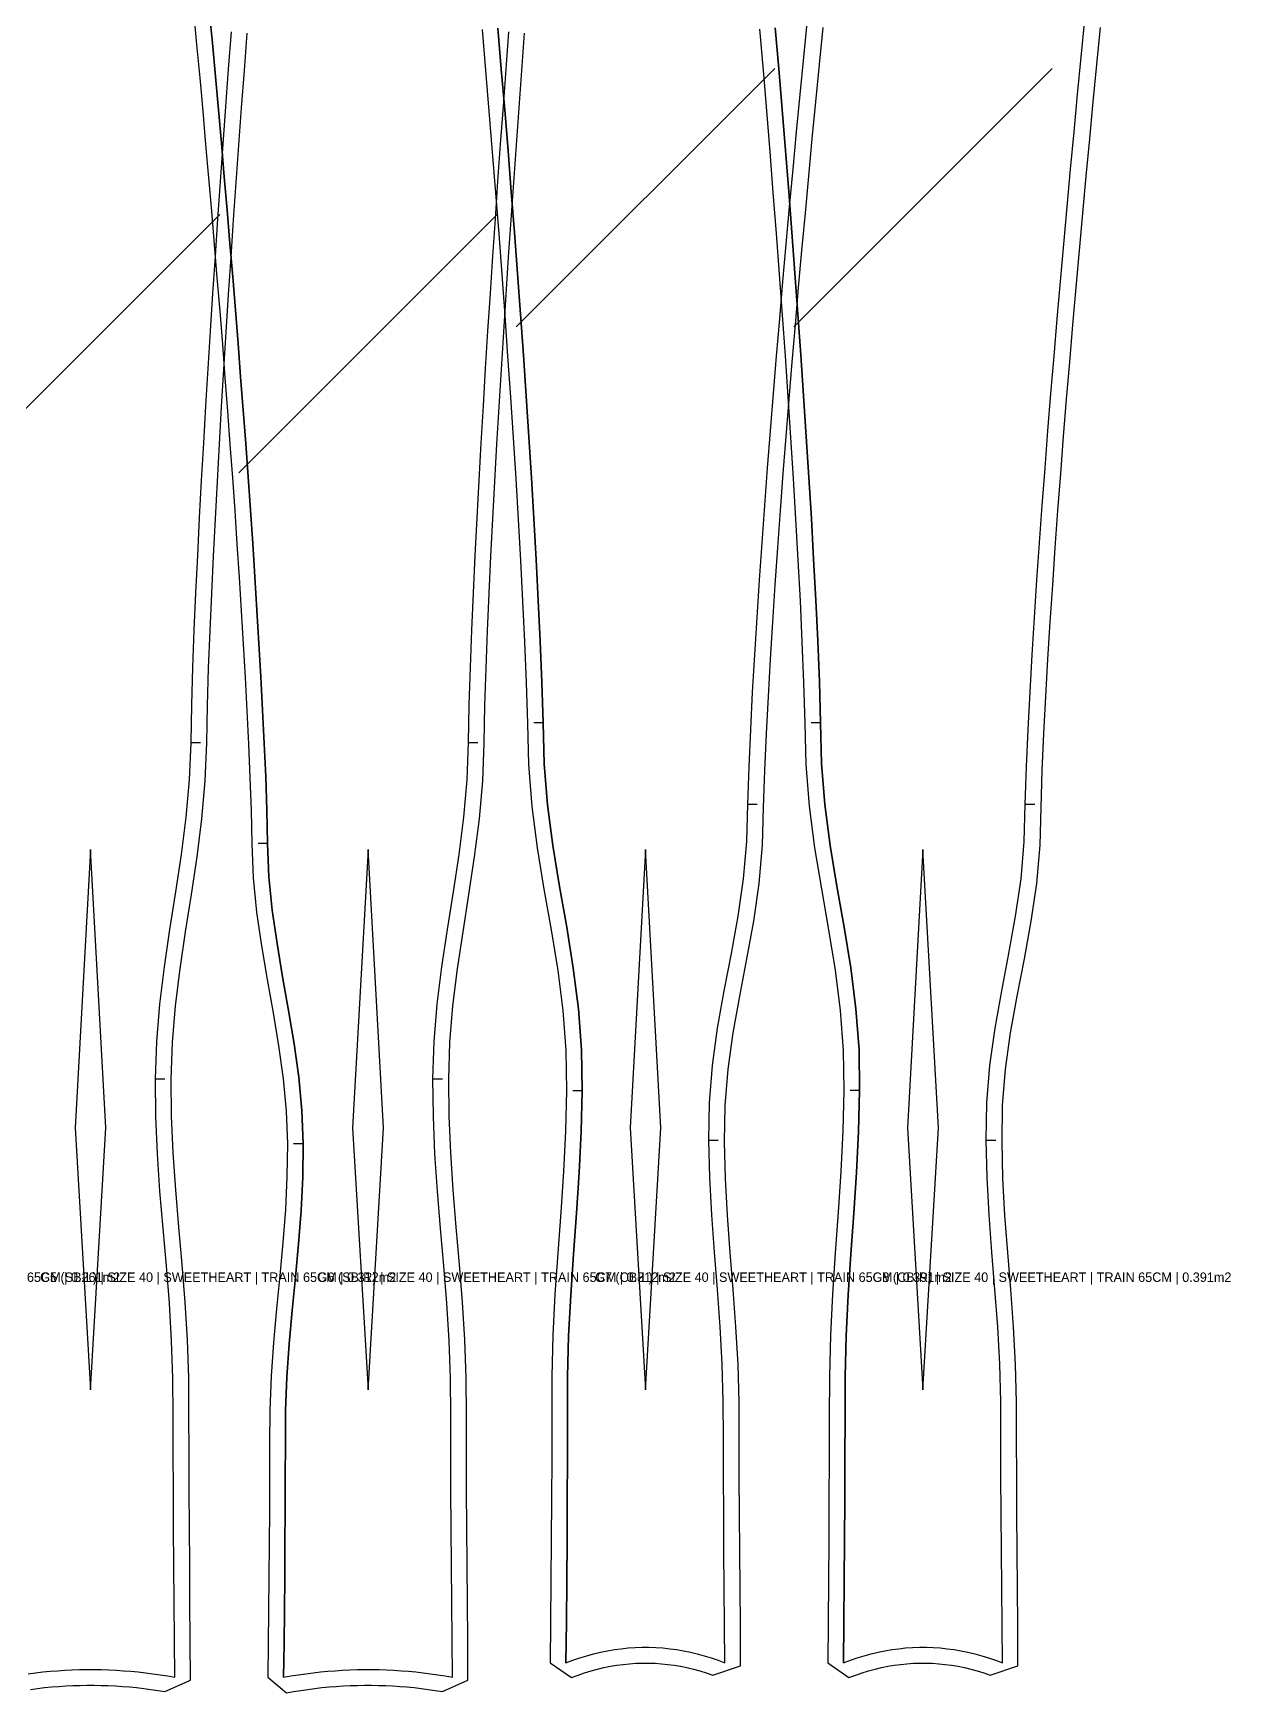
# Model space of a CAD drawing. Header units: millimetres. Extents: x -45 to 1539, y 40 to 2279.
# Drawn here: x 763 to 1522, y 209 to 1262 of the extents above; entities that cross this region are included whole.
import ezdxf

# ---------------------------------------------------------------- set-up
doc = ezdxf.new("R2010")
doc.units = ezdxf.units.MM
for name, color, linetype in [('1_BOUNDARY', 7, 'Continuous'), ('2_SEW', 3, 'Continuous'), ('3_SEAM_EDGE', 5, 'Continuous'), ('4_INTERNAL_DART', 6, 'Continuous'), ('6_TEXT', 2, 'Continuous'), ('7_GRAINLINE', 1, 'Continuous'), ('8_NOTCH', 4, 'Continuous')]:
    doc.layers.add(name, color=color, linetype=linetype)

msp = doc.modelspace()

# ---------------------------------------------------------------- linework, layer by layer
at = {"layer": '1_BOUNDARY'}
for points in [[(864.335, 1276.249), (866.29, 1255.101), (868.219, 1233.953), (870.121, 1212.806), (871.994, 1191.659), (873.839, 1170.513), (875.654, 1149.367), (877.439, 1128.221), (879.192, 1107.077), (880.911, 1085.933), (882.596, 1064.789), (884.245, 1043.646), (885.855, 1022.504), (887.425, 1001.363), (888.953, 980.223), (890.437, 959.085), (891.871, 937.949), (893.255, 916.814), (894.582, 895.682), (895.847, 874.553), (897.043, 853.427), (898.161, 832.307), (899.185, 811.196), (900.095, 790.101), (900.843, 769.061), (901.248, 747.857), (902.208, 726.3), (904.343, 704.659), (907.394, 683.156), (911.008, 661.821), (914.777, 640.673), (918.281, 619.708), (921.142, 598.911), (923.057, 578.245), (923.83, 557.612), (923.557, 536.877), (922.567, 516.026), (920.99, 495.091), (919.034, 474.043), (916.961, 452.867), (915.05, 431.566), (913.566, 410.157), (912.715, 388.687), (912.559, 367.339), (912.517, 346.164), (912.428, 325.025), (912.297, 303.883), (912.13, 282.739), (911.934, 261.59), (911.719, 240.437), (911.493, 219.28), (923.23, 209.325), (923.23, 209.325), (927.807, 210.133), (932.306, 210.855), (936.803, 211.506), (941.298, 212.083), (945.794, 212.588), (950.289, 213.021), (954.782, 213.382), (959.276, 213.67), (963.77, 213.887), (968.262, 214.031), (972.755, 214.103), (977.245, 214.103), (981.738, 214.031), (986.23, 213.887), (990.724, 213.67), (995.218, 213.382), (999.711, 213.021), (1004.206, 212.588), (1008.702, 212.083), (1013.197, 211.506), (1017.694, 210.855), (1022.193, 210.133), (1038.326, 217.275), (1038.282, 242.991), (1038.066, 266.71), (1037.87, 290.424), (1037.703, 314.135), (1037.572, 337.843), (1037.483, 361.55), (1037.441, 385.288), (1037.286, 409.181), (1036.437, 433.182), (1034.956, 457.129), (1033.048, 480.98), (1030.975, 504.719), (1029.017, 528.344), (1027.437, 551.868), (1026.444, 575.315), (1026.17, 598.661), (1026.947, 621.916), (1028.872, 645.199), (1031.742, 668.599), (1035.252, 692.147), (1039.022, 715.862), (1042.63, 739.744), (1045.672, 763.777), (1047.797, 787.932), (1048.753, 812.011), (1049.158, 835.774), (1049.907, 859.393), (1050.817, 883.06), (1051.842, 906.741), (1052.96, 930.43), (1054.157, 954.124), (1055.422, 977.821), (1056.75, 1001.521), (1058.133, 1025.224), (1059.568, 1048.928), (1061.052, 1072.633), (1062.581, 1096.339), (1064.151, 1120.047), (1065.761, 1143.755), (1067.41, 1167.465), (1069.095, 1191.175), (1070.815, 1214.886), (1072.568, 1238.596), (1074.353, 1262.308)], [(1047.402, 1264.486), (1049.589, 1238.578), (1051.732, 1212.67), (1053.832, 1186.762), (1055.883, 1160.856), (1057.887, 1134.951), (1059.838, 1109.047), (1061.734, 1083.143), (1063.572, 1057.241), (1065.346, 1031.343), (1067.053, 1005.445), (1068.685, 979.55), (1070.235, 953.659), (1071.691, 927.773), (1073.04, 901.893), (1074.26, 876.026), (1075.308, 850.187), (1076.088, 824.347), (1076.706, 798.17), (1078.838, 771.709), (1082.304, 745.374), (1086.613, 719.238), (1091.164, 693.324), (1095.34, 667.632), (1098.588, 642.137), (1100.484, 616.775), (1100.83, 591.343), (1100.217, 565.734), (1098.946, 540.022), (1097.225, 514.214), (1095.336, 488.291), (1093.591, 462.254), (1092.283, 436.118), (1091.635, 409.954), (1091.575, 383.918), (1091.512, 358.005), (1091.396, 332.098), (1091.235, 306.189), (1091.038, 280.276), (1090.815, 254.36), (1090.579, 228.437), (1104.088, 218.982), (1104.088, 218.982), (1108.331, 220.573), (1112.427, 221.969), (1116.513, 223.222), (1120.593, 224.333), (1124.663, 225.305), (1128.728, 226.135), (1132.786, 226.827), (1136.838, 227.379), (1140.888, 227.793), (1144.933, 228.069), (1148.978, 228.206), (1153.022, 228.206), (1157.067, 228.069), (1161.112, 227.793), (1165.162, 227.379), (1169.214, 226.827), (1173.272, 226.135), (1177.337, 225.305), (1181.407, 224.333), (1185.487, 223.222), (1189.573, 221.969), (1193.669, 220.573), (1211.247, 226.49), (1211.185, 252.046), (1210.962, 275.64), (1210.765, 299.23), (1210.604, 322.815), (1210.488, 346.397), (1210.425, 369.987), (1210.365, 393.712), (1209.716, 417.577), (1208.405, 441.411), (1206.659, 465.137), (1204.77, 488.738), (1203.051, 512.212), (1201.782, 535.581), (1201.17, 558.837), (1201.514, 581.899), (1203.402, 604.883), (1206.639, 628.017), (1210.808, 651.365), (1215.359, 674.956), (1219.674, 698.788), (1223.151, 722.841), (1225.292, 747.03), (1225.912, 770.91), (1226.69, 794.418), (1227.738, 817.928), (1228.957, 841.467), (1230.306, 865.02), (1231.762, 888.58), (1233.311, 912.146), (1234.943, 935.715), (1236.649, 959.288), (1238.423, 982.862), (1240.261, 1006.44), (1242.156, 1030.018), (1244.107, 1053.598), (1246.11, 1077.18), (1248.162, 1100.762), (1250.261, 1124.345), (1252.404, 1147.93), (1254.591, 1171.514), (1256.818, 1195.1), (1259.085, 1218.686), (1261.39, 1242.274), (1263.732, 1265.86)], [(1223.402, 1264.719), (1225.589, 1238.805), (1227.732, 1212.891), (1229.832, 1186.979), (1231.883, 1161.066), (1233.887, 1135.154), (1235.838, 1109.245), (1237.734, 1083.335), (1239.572, 1057.428), (1241.346, 1031.523), (1243.053, 1005.62), (1244.685, 979.719), (1246.235, 953.823), (1247.691, 927.93), (1249.04, 902.044), (1250.26, 876.172), (1251.308, 850.326), (1252.088, 824.481), (1252.706, 798.298), (1254.838, 771.833), (1258.304, 745.49), (1262.613, 719.349), (1267.164, 693.429), (1271.34, 667.731), (1274.588, 642.23), (1276.484, 616.862), (1276.83, 591.425), (1276.217, 565.809), (1274.946, 540.092), (1273.225, 514.278), (1271.336, 488.35), (1269.591, 462.305), (1268.283, 436.164), (1267.635, 409.995), (1267.575, 383.953), (1267.512, 358.034), (1267.396, 332.121), (1267.235, 306.207), (1267.038, 280.288), (1266.815, 254.366), (1266.579, 228.437), (1280.088, 218.982), (1280.088, 218.982), (1284.331, 220.573), (1288.427, 221.969), (1292.513, 223.222), (1296.593, 224.333), (1300.663, 225.305), (1304.728, 226.135), (1308.786, 226.827), (1312.838, 227.379), (1316.888, 227.793), (1320.933, 228.069), (1324.978, 228.206), (1329.022, 228.206), (1333.067, 228.069), (1337.112, 227.793), (1341.162, 227.379), (1345.214, 226.827), (1349.272, 226.135), (1353.337, 225.305), (1357.407, 224.333), (1361.487, 223.222), (1365.573, 221.969), (1369.669, 220.573), (1387.247, 226.49), (1387.185, 252.046), (1386.962, 275.64), (1386.765, 299.23), (1386.604, 322.815), (1386.488, 346.397), (1386.425, 369.987), (1386.365, 393.712), (1385.716, 417.577), (1384.405, 441.411), (1382.659, 465.137), (1380.77, 488.738), (1379.051, 512.212), (1377.782, 535.581), (1377.17, 558.837), (1377.514, 581.899), (1379.402, 604.883), (1382.639, 628.017), (1386.808, 651.365), (1391.359, 674.956), (1395.674, 698.788), (1399.151, 722.841), (1401.292, 747.03), (1401.912, 770.91), (1402.69, 794.418), (1403.738, 817.928), (1404.957, 841.467), (1406.306, 865.02), (1407.762, 888.58), (1409.311, 912.146), (1410.943, 935.715), (1412.649, 959.288), (1414.423, 982.862), (1416.261, 1006.44), (1418.156, 1030.018), (1420.107, 1053.598), (1422.11, 1077.18), (1424.162, 1100.762), (1426.261, 1124.345), (1428.404, 1147.93), (1430.591, 1171.514), (1432.818, 1195.1), (1435.085, 1218.686), (1437.39, 1242.274), (1439.732, 1265.86)], [(760.803, 211.506), (765.298, 212.083), (769.794, 212.588), (774.289, 213.021), (778.782, 213.382), (783.276, 213.67), (787.77, 213.887), (792.262, 214.031), (796.755, 214.103), (801.245, 214.103), (805.738, 214.031), (810.23, 213.887), (814.724, 213.67), (819.218, 213.382), (823.711, 213.021), (828.206, 212.588), (832.702, 212.083), (837.197, 211.506), (841.694, 210.855), (846.193, 210.133), (862.326, 217.275), (862.282, 242.991), (862.066, 266.71), (861.87, 290.424), (861.703, 314.135), (861.572, 337.843), (861.483, 361.55), (861.441, 385.288), (861.286, 409.181), (860.437, 433.182), (858.956, 457.129), (857.048, 480.98), (854.975, 504.719), (853.017, 528.344), (851.437, 551.868), (850.444, 575.315), (850.17, 598.661), (850.947, 621.916), (852.872, 645.199), (855.742, 668.599), (859.252, 692.147), (863.022, 715.862), (866.63, 739.744), (869.672, 763.777), (871.797, 787.932), (872.753, 812.011), (873.158, 835.774), (873.907, 859.393), (874.817, 883.06), (875.842, 906.741), (876.96, 930.43), (878.157, 954.124), (879.422, 977.821), (880.75, 1001.521), (882.133, 1025.224), (883.568, 1048.928), (885.052, 1072.633), (886.581, 1096.339), (888.151, 1120.047), (889.761, 1143.755), (891.41, 1167.465), (893.095, 1191.175), (894.815, 1214.886), (896.568, 1238.596), (898.353, 1262.308)]]:
    msp.add_lwpolyline(points, dxfattribs=at)
at = {"layer": '2_SEW'}
for points in [[(874.292, 1276.957), (876.248, 1255.8014), (878.178, 1234.6457), (880.081, 1213.4901), (881.956, 1192.3345), (883.802, 1171.1788), (885.618, 1150.0232), (887.404, 1128.8675), (889.158, 1107.7119), (890.879, 1086.5563), (892.565, 1065.4006), (894.215, 1044.2439), (895.827, 1023.0884), (897.398, 1001.9327), (898.928, 980.777), (900.413, 959.6214), (901.849, 938.4658), (903.234, 917.3101), (904.563, 896.1545), (905.83, 874.9988), (907.028, 853.8432), (908.148, 832.6876), (909.175, 811.5319), (910.087, 790.3763), (910.839, 769.2207), (911.243, 748.065), (912.183, 726.9094), (914.271, 705.7537), (917.275, 684.5981), (920.86, 663.4425), (924.631, 642.2868), (928.167, 621.1311), (931.076, 599.9756), (933.036, 578.8199), (933.829, 557.6642), (933.552, 536.5086), (932.548, 515.353), (930.955, 494.1963), (928.989, 473.0407), (926.917, 451.885), (925.019, 430.7294), (923.551, 409.5738), (922.712, 388.4181), (922.559, 367.2625), (922.517, 346.1069), (922.428, 324.9512), (922.297, 303.7956), (922.13, 282.6399), (921.934, 261.4843), (921.718, 240.3287), (921.492, 219.173), (921.492, 219.173), (921.492, 219.173), (926.145, 219.994), (930.798, 220.741), (935.451, 221.414), (940.103, 222.011), (944.756, 222.534), (949.409, 222.982), (954.062, 223.356), (958.715, 223.654), (963.368, 223.879), (968.021, 224.028), (972.674, 224.103), (977.326, 224.103), (981.979, 224.028), (986.632, 223.879), (991.285, 223.654), (995.938, 223.356), (1000.591, 222.982), (1005.244, 222.534), (1009.897, 222.011), (1014.549, 221.414), (1019.202, 220.741), (1023.855, 219.994), (1028.508, 219.173), (1028.282, 242.898), (1028.066, 266.623), (1027.87, 290.347), (1027.703, 314.072), (1027.572, 337.797), (1027.483, 361.522), (1027.441, 385.247), (1027.288, 408.972), (1026.449, 432.696), (1024.981, 456.421), (1023.083, 480.146), (1021.011, 503.871), (1019.045, 527.596), (1017.452, 551.321), (1016.448, 575.045), (1016.171, 598.77), (1016.964, 622.495), (1018.924, 646.22), (1021.833, 669.945), (1025.369, 693.669), (1029.14, 717.394), (1032.725, 741.119), (1035.729, 764.844), (1037.817, 788.569), (1038.757, 812.294), (1039.161, 836.018), (1039.913, 859.743), (1040.825, 883.468), (1041.852, 907.193), (1042.972, 930.918), (1044.17, 954.643), (1045.437, 978.367), (1046.766, 1002.092), (1048.151, 1025.817), (1049.587, 1049.542), (1051.072, 1073.267), (1052.602, 1096.991), (1054.173, 1120.716), (1055.785, 1144.441), (1057.435, 1168.166), (1059.121, 1191.891), (1060.842, 1215.616), (1062.596, 1239.34), (1064.382, 1263.065)], [(1057.366, 1265.335), (1059.554, 1239.411), (1061.699, 1213.486), (1063.8, 1187.561), (1065.853, 1161.636), (1067.858, 1135.712), (1069.811, 1109.787), (1071.708, 1083.862), (1073.548, 1057.937), (1075.324, 1032.013), (1077.032, 1006.088), (1078.666, 980.163), (1080.218, 954.239), (1081.676, 928.314), (1083.028, 902.389), (1084.25, 876.464), (1085.302, 850.54), (1086.084, 824.615), (1086.692, 798.69), (1088.782, 772.765), (1092.196, 746.841), (1096.471, 720.916), (1101.024, 694.991), (1105.237, 669.066), (1108.537, 643.142), (1110.474, 617.217), (1110.83, 591.292), (1110.21, 565.368), (1108.929, 539.443), (1107.201, 513.518), (1105.312, 487.593), (1103.574, 461.669), (1102.276, 435.744), (1101.634, 409.819), (1101.575, 383.894), (1101.512, 357.97), (1101.396, 332.045), (1101.235, 306.12), (1101.038, 280.195), (1100.815, 254.271), (1100.579, 228.346), (1100.579, 228.346), (1100.579, 228.346), (1104.963, 229.989), (1109.348, 231.483), (1113.732, 232.827), (1118.117, 234.022), (1122.501, 235.068), (1126.886, 235.964), (1131.27, 236.711), (1135.654, 237.309), (1140.039, 237.757), (1144.423, 238.056), (1148.808, 238.205), (1153.192, 238.205), (1157.577, 238.056), (1161.961, 237.757), (1166.346, 237.309), (1170.73, 236.711), (1175.114, 235.964), (1179.499, 235.068), (1183.883, 234.022), (1188.268, 232.827), (1192.652, 231.483), (1197.037, 229.989), (1201.421, 228.346), (1201.185, 252.0337), (1200.962, 275.7204), (1200.765, 299.4081), (1200.604, 323.0948), (1200.488, 346.7825), (1200.425, 370.4694), (1200.366, 394.157), (1199.724, 417.8438), (1198.426, 441.5314), (1196.688, 465.2182), (1194.799, 488.9059), (1193.071, 512.5926), (1191.79, 536.2803), (1191.17, 559.9669), (1191.526, 583.6547), (1193.463, 607.3414), (1196.763, 631.0292), (1200.976, 654.7159), (1205.529, 678.4036), (1209.804, 702.0903), (1213.218, 725.7781), (1215.308, 749.4647), (1215.916, 773.1525), (1216.698, 796.8391), (1217.75, 820.5269), (1218.972, 844.2136), (1220.324, 867.9013), (1221.782, 891.5881), (1223.334, 915.2757), (1224.968, 938.9625), (1226.676, 962.6502), (1228.452, 986.3369), (1230.292, 1010.0246), (1232.189, 1033.7113), (1234.142, 1057.399), (1236.147, 1081.0858), (1238.2, 1104.7734), (1240.301, 1128.4603), (1242.446, 1152.1479), (1244.634, 1175.8347), (1246.863, 1199.5224), (1249.132, 1223.209), (1251.438, 1246.8968), (1253.782, 1270.5834)], [(1233.366, 1265.569), (1235.554, 1239.639), (1237.699, 1213.7079), (1239.8, 1187.7779), (1241.853, 1161.8469), (1243.858, 1135.9159), (1245.811, 1109.9858), (1247.708, 1084.0548), (1249.548, 1058.1248), (1251.324, 1032.1938), (1253.032, 1006.2637), (1254.666, 980.3327), (1256.218, 954.4027), (1257.676, 928.4717), (1259.028, 902.5406), (1260.25, 876.6106), (1261.302, 850.6796), (1262.084, 824.7496), (1262.692, 798.8185), (1264.782, 772.8885), (1268.196, 746.9575), (1272.471, 721.0275), (1277.024, 695.0964), (1281.237, 669.1654), (1284.537, 643.2354), (1286.474, 617.3044), (1286.83, 591.3743), (1286.21, 565.4433), (1284.929, 539.5133), (1283.201, 513.5823), (1281.312, 487.6522), (1279.574, 461.7212), (1278.276, 435.7902), (1277.634, 409.8602), (1277.575, 383.9291), (1277.512, 357.9991), (1277.396, 332.0681), (1277.235, 306.1381), (1277.038, 280.207), (1276.815, 254.277), (1276.579, 228.346), (1276.579, 228.346), (1276.579, 228.346), (1280.963, 229.989), (1285.348, 231.483), (1289.732, 232.827), (1294.117, 234.022), (1298.501, 235.068), (1302.886, 235.964), (1307.27, 236.711), (1311.654, 237.309), (1316.039, 237.757), (1320.423, 238.056), (1324.808, 238.205), (1329.192, 238.205), (1333.577, 238.056), (1337.961, 237.757), (1342.346, 237.309), (1346.73, 236.711), (1351.114, 235.964), (1355.499, 235.068), (1359.883, 234.022), (1364.268, 232.827), (1368.652, 231.483), (1373.037, 229.989), (1377.421, 228.346), (1377.185, 252.0337), (1376.962, 275.7204), (1376.765, 299.4081), (1376.604, 323.0948), (1376.488, 346.7825), (1376.425, 370.4694), (1376.366, 394.157), (1375.724, 417.8438), (1374.426, 441.5314), (1372.688, 465.2182), (1370.799, 488.9059), (1369.071, 512.5926), (1367.79, 536.2803), (1367.17, 559.9669), (1367.526, 583.6547), (1369.463, 607.3414), (1372.763, 631.0292), (1376.976, 654.7159), (1381.529, 678.4036), (1385.804, 702.0903), (1389.218, 725.7781), (1391.308, 749.4647), (1391.916, 773.1525), (1392.698, 796.8391), (1393.75, 820.5269), (1394.972, 844.2136), (1396.324, 867.9013), (1397.782, 891.5881), (1399.334, 915.2757), (1400.968, 938.9625), (1402.676, 962.6502), (1404.452, 986.3369), (1406.292, 1010.0246), (1408.189, 1033.7113), (1410.142, 1057.399), (1412.147, 1081.0858), (1414.2, 1104.7734), (1416.301, 1128.4603), (1418.446, 1152.1479), (1420.634, 1175.8347), (1422.863, 1199.5224), (1425.132, 1223.209), (1427.438, 1246.8968), (1429.782, 1270.5834)], [(759.451, 221.414), (764.103, 222.011), (768.756, 222.534), (773.409, 222.982), (778.062, 223.356), (782.715, 223.654), (787.368, 223.879), (792.021, 224.028), (796.674, 224.103), (801.326, 224.103), (805.979, 224.028), (810.632, 223.879), (815.285, 223.654), (819.938, 223.356), (824.591, 222.982), (829.244, 222.534), (833.897, 222.011), (838.549, 221.414), (843.202, 220.741), (847.855, 219.994), (852.508, 219.173), (852.282, 242.898), (852.066, 266.623), (851.87, 290.347), (851.703, 314.072), (851.572, 337.797), (851.483, 361.522), (851.441, 385.247), (851.288, 408.972), (850.449, 432.696), (848.981, 456.421), (847.083, 480.146), (845.011, 503.871), (843.045, 527.596), (841.452, 551.321), (840.448, 575.045), (840.171, 598.77), (840.964, 622.495), (842.924, 646.22), (845.833, 669.945), (849.369, 693.669), (853.14, 717.394), (856.725, 741.119), (859.729, 764.844), (861.817, 788.569), (862.757, 812.294), (863.161, 836.018), (863.913, 859.743), (864.825, 883.468), (865.852, 907.193), (866.972, 930.918), (868.17, 954.643), (869.437, 978.367), (870.766, 1002.092), (872.151, 1025.817), (873.587, 1049.542), (875.072, 1073.267), (876.602, 1096.991), (878.173, 1120.716), (879.785, 1144.441), (881.435, 1168.166), (883.121, 1191.891), (884.842, 1215.616), (886.596, 1239.34), (888.382, 1263.065)]]:
    msp.add_lwpolyline(points, dxfattribs=at)
at = {"layer": '3_SEAM_EDGE'}
for points in [[(921.492, 219.173), (921.718, 240.3287), (921.934, 261.4843), (922.13, 282.6399), (922.297, 303.7956), (922.428, 324.9512), (922.517, 346.1069), (922.559, 367.2625), (922.712, 388.4181), (923.551, 409.5738), (925.019, 430.7294), (926.917, 451.885), (928.989, 473.0407), (930.955, 494.1963), (932.548, 515.353), (933.552, 536.5086), (933.829, 557.6642), (933.036, 578.8199), (931.076, 599.9756), (928.167, 621.1311), (924.631, 642.2868), (920.86, 663.4425), (917.275, 684.5981), (914.271, 705.7537), (912.183, 726.9094), (911.243, 748.065), (910.839, 769.2207), (910.087, 790.3763), (909.175, 811.5319), (908.148, 832.6876), (907.028, 853.8432), (905.83, 874.9988), (904.563, 896.1545), (903.234, 917.3101), (901.849, 938.4658), (900.413, 959.6214), (898.928, 980.777), (897.398, 1001.9327), (895.827, 1023.0884), (894.215, 1044.2439), (892.565, 1065.4006), (890.879, 1086.5563), (889.158, 1107.7119), (887.404, 1128.8675), (885.618, 1150.0232), (883.802, 1171.1788), (881.956, 1192.3345), (880.081, 1213.4901), (878.178, 1234.6457), (876.248, 1255.8014), (874.292, 1276.957)], [(1100.579, 228.346), (1100.815, 254.271), (1101.038, 280.195), (1101.235, 306.12), (1101.396, 332.045), (1101.512, 357.97), (1101.575, 383.894), (1101.634, 409.819), (1102.276, 435.744), (1103.574, 461.669), (1105.312, 487.593), (1107.201, 513.518), (1108.929, 539.443), (1110.21, 565.368), (1110.83, 591.292), (1110.474, 617.217), (1108.537, 643.142), (1105.237, 669.066), (1101.024, 694.991), (1096.471, 720.916), (1092.196, 746.841), (1088.782, 772.765), (1086.692, 798.69), (1086.084, 824.615), (1085.302, 850.54), (1084.25, 876.464), (1083.028, 902.389), (1081.676, 928.314), (1080.218, 954.239), (1078.666, 980.163), (1077.032, 1006.088), (1075.324, 1032.013), (1073.548, 1057.937), (1071.708, 1083.862), (1069.811, 1109.787), (1067.858, 1135.712), (1065.853, 1161.636), (1063.8, 1187.561), (1061.699, 1213.486), (1059.554, 1239.411), (1057.366, 1265.335)], [(1201.421, 228.346), (1201.185, 252.0337), (1200.962, 275.7204), (1200.765, 299.4081), (1200.604, 323.0948), (1200.488, 346.7825), (1200.425, 370.4694), (1200.366, 394.157), (1199.724, 417.8438), (1198.426, 441.5314), (1196.688, 465.2182), (1194.799, 488.9059), (1193.071, 512.5926), (1191.79, 536.2803), (1191.17, 559.9669), (1191.526, 583.6547), (1193.463, 607.3414), (1196.763, 631.0292), (1200.976, 654.7159), (1205.529, 678.4036), (1209.804, 702.0903), (1213.218, 725.7781), (1215.308, 749.4647), (1215.916, 773.1525), (1216.698, 796.8391), (1217.75, 820.5269), (1218.972, 844.2136), (1220.324, 867.9013), (1221.782, 891.5881), (1223.334, 915.2757), (1224.968, 938.9625), (1226.676, 962.6502), (1228.452, 986.3369), (1230.292, 1010.0246), (1232.189, 1033.7113), (1234.142, 1057.399), (1236.147, 1081.0858), (1238.2, 1104.7734), (1240.301, 1128.4603), (1242.446, 1152.1479), (1244.634, 1175.8347), (1246.863, 1199.5224), (1249.132, 1223.209), (1251.438, 1246.8968), (1253.782, 1270.5834)], [(1276.579, 228.346), (1276.815, 254.277), (1277.038, 280.207), (1277.235, 306.1381), (1277.396, 332.0681), (1277.512, 357.9991), (1277.575, 383.9291), (1277.634, 409.8602), (1278.276, 435.7902), (1279.574, 461.7212), (1281.312, 487.6522), (1283.201, 513.5823), (1284.929, 539.5133), (1286.21, 565.4433), (1286.83, 591.3743), (1286.474, 617.3044), (1284.537, 643.2354), (1281.237, 669.1654), (1277.024, 695.0964), (1272.471, 721.0275), (1268.196, 746.9575), (1264.782, 772.8885), (1262.692, 798.8185), (1262.084, 824.7496), (1261.302, 850.6796), (1260.25, 876.6106), (1259.028, 902.5406), (1257.676, 928.4717), (1256.218, 954.4027), (1254.666, 980.3327), (1253.032, 1006.2637), (1251.324, 1032.1938), (1249.548, 1058.1248), (1247.708, 1084.0548), (1245.811, 1109.9858), (1243.858, 1135.9159), (1241.853, 1161.8469), (1239.8, 1187.7779), (1237.699, 1213.7079), (1235.554, 1239.639), (1233.366, 1265.569)], [(1377.421, 228.346), (1377.185, 252.0337), (1376.962, 275.7204), (1376.765, 299.4081), (1376.604, 323.0948), (1376.488, 346.7825), (1376.425, 370.4694), (1376.366, 394.157), (1375.724, 417.8438), (1374.426, 441.5314), (1372.688, 465.2182), (1370.799, 488.9059), (1369.071, 512.5926), (1367.79, 536.2803), (1367.17, 559.9669), (1367.526, 583.6547), (1369.463, 607.3414), (1372.763, 631.0292), (1376.976, 654.7159), (1381.529, 678.4036), (1385.804, 702.0903), (1389.218, 725.7781), (1391.308, 749.4647), (1391.916, 773.1525), (1392.698, 796.8391), (1393.75, 820.5269), (1394.972, 844.2136), (1396.324, 867.9013), (1397.782, 891.5881), (1399.334, 915.2757), (1400.968, 938.9625), (1402.676, 962.6502), (1404.452, 986.3369), (1406.292, 1010.0246), (1408.189, 1033.7113), (1410.142, 1057.399), (1412.147, 1081.0858), (1414.2, 1104.7734), (1416.301, 1128.4603), (1418.446, 1152.1479), (1420.634, 1175.8347), (1422.863, 1199.5224), (1425.132, 1223.209), (1427.438, 1246.8968), (1429.782, 1270.5834)], [(852.508, 219.173), (852.282, 242.898), (852.066, 266.623), (851.87, 290.347), (851.703, 314.072), (851.572, 337.797), (851.483, 361.522), (851.441, 385.247), (851.288, 408.972), (850.449, 432.696), (848.981, 456.421), (847.083, 480.146), (845.011, 503.871), (843.045, 527.596), (841.452, 551.321), (840.448, 575.045), (840.171, 598.77), (840.964, 622.495), (842.924, 646.22), (845.833, 669.945), (849.369, 693.669), (853.14, 717.394), (856.725, 741.119), (859.729, 764.844), (861.817, 788.569), (862.757, 812.294), (863.161, 836.018), (863.913, 859.743), (864.825, 883.468), (865.852, 907.193), (866.972, 930.918), (868.17, 954.643), (869.437, 978.367), (870.766, 1002.092), (872.151, 1025.817), (873.587, 1049.542), (875.072, 1073.267), (876.602, 1096.991), (878.173, 1120.716), (879.785, 1144.441), (881.435, 1168.166), (883.121, 1191.891), (884.842, 1215.616), (886.596, 1239.34), (888.382, 1263.065)], [(1028.508, 219.173), (1028.282, 242.898), (1028.066, 266.623), (1027.87, 290.347), (1027.703, 314.072), (1027.572, 337.797), (1027.483, 361.522), (1027.441, 385.247), (1027.288, 408.972), (1026.449, 432.696), (1024.981, 456.421), (1023.083, 480.146), (1021.011, 503.871), (1019.045, 527.596), (1017.452, 551.321), (1016.448, 575.045), (1016.171, 598.77), (1016.964, 622.495), (1018.924, 646.22), (1021.833, 669.945), (1025.369, 693.669), (1029.14, 717.394), (1032.725, 741.119), (1035.729, 764.844), (1037.817, 788.569), (1038.757, 812.294), (1039.161, 836.018), (1039.913, 859.743), (1040.825, 883.468), (1041.852, 907.193), (1042.972, 930.918), (1044.17, 954.643), (1045.437, 978.367), (1046.766, 1002.092), (1048.151, 1025.817), (1049.587, 1049.542), (1051.072, 1073.267), (1052.602, 1096.991), (1054.173, 1120.716), (1055.785, 1144.441), (1057.435, 1168.166), (1059.121, 1191.891), (1060.842, 1215.616), (1062.596, 1239.34), (1064.382, 1263.065)]]:
    msp.add_lwpolyline(points, dxfattribs=at)
at = {"layer": '4_INTERNAL_DART'}
for points in [[(799, 401.52), (808.78, 567.84), (799, 744.24), (789.22, 567.84), (799, 401.52)], [(975, 401.52), (984.78, 567.84), (975, 744.24), (965.22, 567.84), (975, 401.52)], [(1151, 401.52), (1160.78, 567.84), (1151, 744.24), (1141.22, 567.84), (1151, 401.52)], [(1327, 401.52), (1336.78, 567.84), (1327, 744.24), (1317.22, 567.84), (1327, 401.52)]]:
    msp.add_lwpolyline(points, close=True, dxfattribs=at)
at = {"layer": '7_GRAINLINE'}
for p, q in [((1069.03, 1075.88), (1232.97, 1239.81)), ((1245.03, 1075.88), (1408.97, 1239.81)), ((717.03, 983.22), (880.97, 1147.15)), ((893.03, 983.22), (1056.97, 1147.15))]:
    msp.add_line(p, q, dxfattribs=at)
at = {"layer": '8_NOTCH'}
for p, q in [((1086.084, 824.615), (1080.084, 824.615)), ((1262.084, 824.7496), (1256.084, 824.7496)), ((862.757, 812.294), (868.757, 812.294)), ((1038.757, 812.294), (1044.757, 812.294)), ((1215.916, 773.1525), (1221.916, 773.1525)), ((1391.916, 773.1525), (1397.916, 773.1525)), ((911.243, 748.065), (905.243, 748.065)), ((840.171, 598.77), (846.171, 598.77)), ((1016.171, 598.77), (1022.171, 598.77)), ((1110.83, 591.292), (1104.83, 591.292)), ((1286.83, 591.3743), (1280.83, 591.3743)), ((1191.17, 559.9669), (1197.17, 559.9669)), ((1367.17, 559.9669), (1373.17, 559.9669)), ((933.829, 557.6642), (927.829, 557.6642))]:
    msp.add_line(p, q, dxfattribs=at)

# ---------------------------------------------------------------- texts
at = {"layer": '6_TEXT'}
for s, p in [('G4 (SF-R) | SIZE 40 | SWEETHEART | TRAIN 65CM | 0.261m2', (591, 470)), ('G5 (SB-L) | SIZE 40 | SWEETHEART | TRAIN 65CM | 0.312m2', (767, 470)), ('G6 (SB-R) | SIZE 40 | SWEETHEART | TRAIN 65CM | 0.312m2', (943, 470)), ('G7 (CB-L) | SIZE 40 | SWEETHEART | TRAIN 65CM | 0.391m2', (1119, 470)), ('G8 (CB-R) | SIZE 40 | SWEETHEART | TRAIN 65CM | 0.391m2', (1295, 470))]:
    msp.add_text(s, height=6, dxfattribs=at).set_placement(p)

doc.saveas('drawing.dxf')
